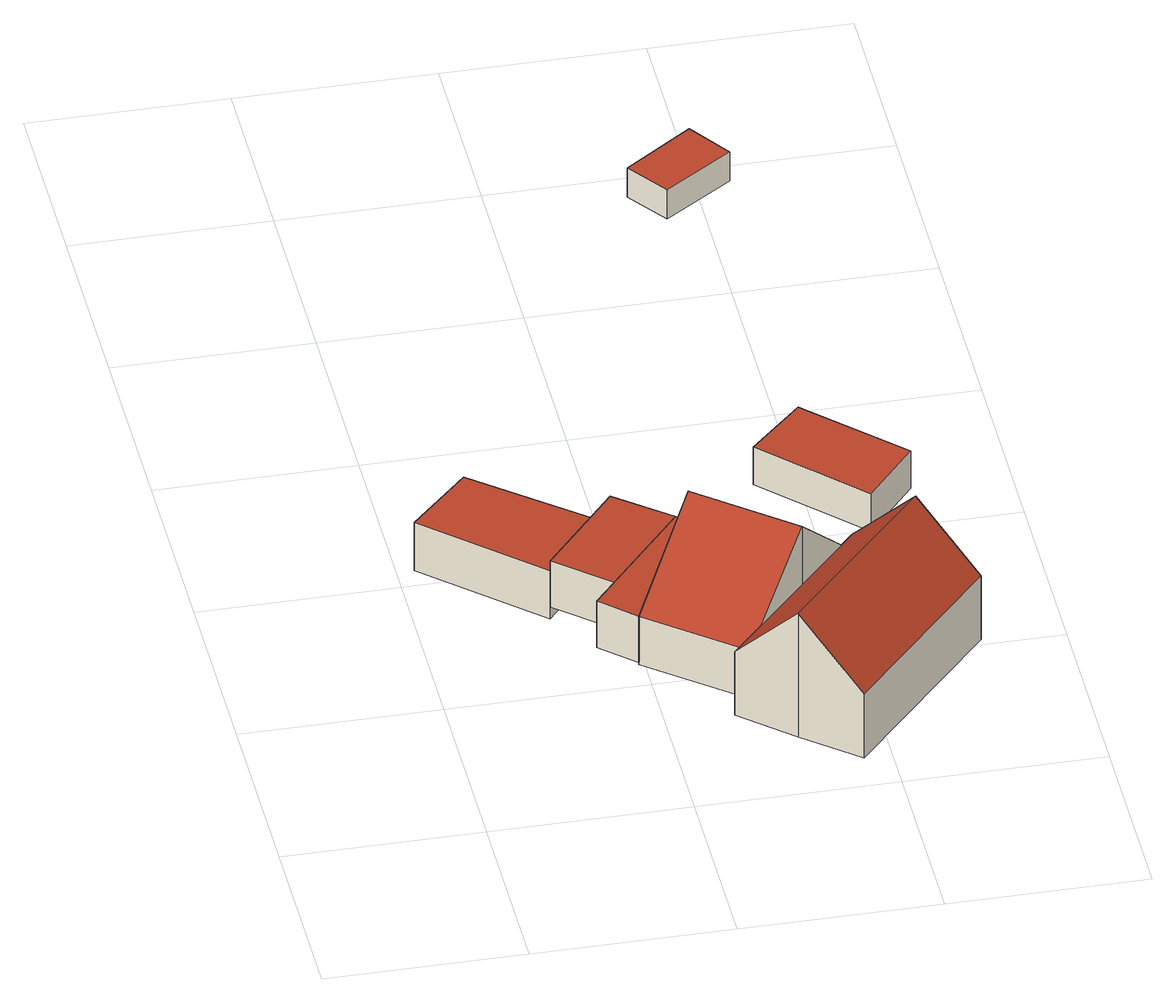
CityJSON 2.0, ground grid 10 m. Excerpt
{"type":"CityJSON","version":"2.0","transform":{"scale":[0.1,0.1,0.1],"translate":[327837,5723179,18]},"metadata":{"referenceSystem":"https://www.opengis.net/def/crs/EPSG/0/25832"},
"CityObjects":{
"building1":{"type":"Building","attributes":{"Geometrietyp2DReferenz":"3000","Gemeindeschluessel":"05170052","function":"51009_1610","roofType":"1000","measuredHeight":2.84},"geometry":[{"type":"Solid","lod":"2","boundaries":[[[[0,1,2,3]],[[4,5,1,0]],[[6,7,5,4]],[[3,2,7,6]],[[4,0,3,6]],[[1,5,7,2]]]],"semantics":{"surfaces":[{"type":"WallSurface"},{"type":"RoofSurface"},{"type":"GroundSurface"}],"values":[[0,0,0,0,1,2]]}}]},
"building2":{"type":"Building","attributes":{"Geometrietyp2DReferenz":"3000","Gemeindeschluessel":"05170052","function":"31001_2463","roofType":"1000","measuredHeight":2.77},"address":[{"country":"Germany","locality":"Xanten","thoroughfareNumber":"7","thoroughfareName":"Weseler Straße"}],"geometry":[{"type":"Solid","lod":"2","boundaries":[[[[8,9,10,11]],[[12,13,9,8]],[[14,15,13,12]],[[11,10,15,14]],[[12,8,11,14]],[[9,13,15,10]]]],"semantics":{"surfaces":[{"type":"WallSurface"},{"type":"RoofSurface"},{"type":"GroundSurface"}],"values":[[0,0,0,0,1,2]]}}]},
"building3":{"type":"Building","attributes":{"Geometrietyp2DReferenz":"3000","Gemeindeschluessel":"05170052","function":"31001_1010","roofType":"1000","measuredHeight":2.76},"address":[{"country":"Germany","locality":"Xanten","thoroughfareNumber":"7","thoroughfareName":"Weseler Straße"}],"geometry":[{"type":"Solid","lod":"2","boundaries":[[[[16,17,13,12]],[[18,19,17,16]],[[20,21,19,18]],[[14,15,21,20]],[[12,13,15,14]],[[20,18,16,12,14]],[[17,19,21,15,13]]]],"semantics":{"surfaces":[{"type":"WallSurface"},{"type":"RoofSurface"},{"type":"GroundSurface"}],"values":[[0,0,0,0,0,1,2]]}}]},
"building4":{"type":"Building","attributes":{"Geometrietyp2DReferenz":"3000","Gemeindeschluessel":"05170052","function":"31001_1010","roofType":"3100","measuredHeight":7.11},"address":[{"country":"Germany","locality":"Xanten","thoroughfareNumber":"7","thoroughfareName":"Weseler Straße"}],"geometry":[{"type":"Solid","lod":"2","boundaries":[[[[22,23,24,25]],[[18,26,23,22]],[[27,28,26,18]],[[29,30,28,27]],[[31,32,30,29]],[[33,34,32,31]],[[25,24,34,33]],[[18,22,25,27]],[[33,31,29,27,25]],[[23,26,28,30,32,34,24]]]],"semantics":{"surfaces":[{"type":"WallSurface"},{"type":"RoofSurface"},{"type":"GroundSurface"}],"values":[[0,0,0,0,0,0,0,1,1,2]]}}]},
"building5":{"type":"Building","attributes":{"Geometrietyp2DReferenz":"3000","Gemeindeschluessel":"05170052","function":"31001_1010","roofType":"3100","measuredHeight":7.24},"address":[{"country":"Germany","locality":"Xanten","thoroughfareNumber":"7","thoroughfareName":"Weseler Straße"}],"geometry":[{"type":"Solid","lod":"2","boundaries":[[[[35,36,37,38]],[[39,23,36,35]],[[40,34,23,39]],[[41,42,34,40]],[[43,44,42,41]],[[45,46,44,43]],[[38,37,46,45]],[[40,39,35,38,41]],[[45,43,41,38]],[[36,23,34,42,44,46,37]]]],"semantics":{"surfaces":[{"type":"WallSurface"},{"type":"RoofSurface"},{"type":"GroundSurface"}],"values":[[0,0,0,0,0,0,0,1,1,2]]}}]},
"building6":{"type":"Building","attributes":{"Geometrietyp2DReferenz":"3000","Gemeindeschluessel":"05170052","function":"31001_2723","roofType":"1000","measuredHeight":2.28},"address":[{"country":"Germany","locality":"Xanten","thoroughfareNumber":"7","thoroughfareName":"Weseler Straße"}],"geometry":[{"type":"Solid","lod":"2","boundaries":[[[[47,48,49,50]],[[51,52,48,47]],[[53,54,52,51]],[[50,49,54,53]],[[51,47,50,53]],[[48,52,54,49]]]],"semantics":{"surfaces":[{"type":"WallSurface"},{"type":"RoofSurface"},{"type":"GroundSurface"}],"values":[[0,0,0,0,1,2]]}}]},
"building7":{"type":"Building","attributes":{"Geometrietyp2DReferenz":"3000","Gemeindeschluessel":"05170052","function":"31001_2723","roofType":"1000","measuredHeight":1.68},"address":[{"country":"Germany","locality":"Xanten","thoroughfareNumber":"7","thoroughfareName":"Weseler Straße"}],"geometry":[{"type":"Solid","lod":"2","boundaries":[[[[55,56,57,58]],[[59,60,56,55]],[[61,62,60,59]],[[58,57,62,61]],[[59,55,58,61]],[[56,60,62,57]]]],"semantics":{"surfaces":[{"type":"WallSurface"},{"type":"RoofSurface"},{"type":"GroundSurface"}],"values":[[0,0,0,0,1,2]]}}]}
},
"vertices":[
[62,153,41],[62,153,13],[92,189,13],[92,189,41],[7,204,41],[7,204,13],[37,235,41],[37,235,13],
[100,198,47],[100,198,20],[62,153,20],[62,153,47],[127,176,47],[127,176,20],[88,130,47],[88,130,20],
[146,160,47],[146,160,20],[94,101,47],[94,101,20],[77,117,47],[77,117,20],
[140,63,47],[140,63,19],[172,98,19],[172,98,90],[94,101,19],[125,137,90],[125,137,19],[146,160,61],[146,160,19],[156,172,47],[156,172,19],[203,133,47],[203,133,19],
[130,52,56],[130,52,19],[156,29,19],[156,29,91],[140,63,56],[203,133,56],[229,110,91],[229,110,19],[256,88,56],[256,88,19],[183,6,56],[183,6,19],
[250,224,33],[250,224,11],[205,269,11],[205,269,33],[225,194,33],[225,194,11],[178,242,33],[178,242,11],
[202,510,24],[202,510,7],[167,485,7],[167,485,24],[217,488,24],[217,488,7],[182,464,24],[182,464,7]
]}
